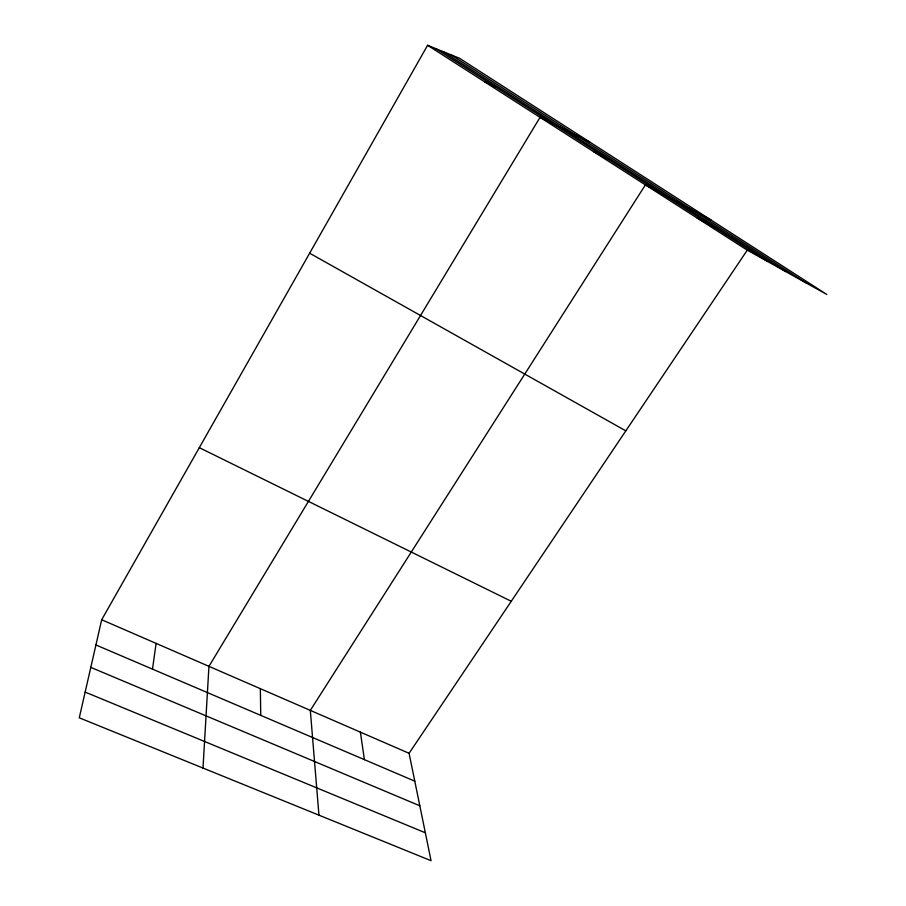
<?xml version="1.0" encoding="UTF-8"?>
<svg xmlns="http://www.w3.org/2000/svg" width="906" height="906" viewBox="0 0 906 906"><rect width="100%" height="100%" fill="white"/><g stroke="black" fill="none" stroke-linecap="round" stroke-linejoin="round"><path stroke-width="1.36" d="M203.001 768.073L208.946 666.352L540.033 117.361L589.976 142.185M152.502 669.138L156.092 643.385M101.687 619.749L79.275 717.812L431.052 860.7L409.082 753.294L747.269 250.169L826.725 294.416L459.421 58.233L427.598 45.3L101.687 619.749L409.082 753.294M85.153 692.093L425.333 832.784M90.804 667.382L419.818 805.796M95.923 644.97L414.778 781.165M484.733 81.925L495.186 86.761M199.32 447.666L511.256 601.278M593.555 151.664L608.322 159.331M710.983 219.988L645.4 184.892L310.316 710.383L318.957 815.173M697.144 218.052L715.729 228.221M309.637 253.204L625.82 430.848M435.639 48.573L767.597 261.494M427.598 45.3L747.269 250.169M450.928 54.779L805.774 282.751M442.875 51.506L785.717 271.585M360.384 732.139L364.405 759.647M260.339 688.673L260.747 715.378"/></g></svg>
